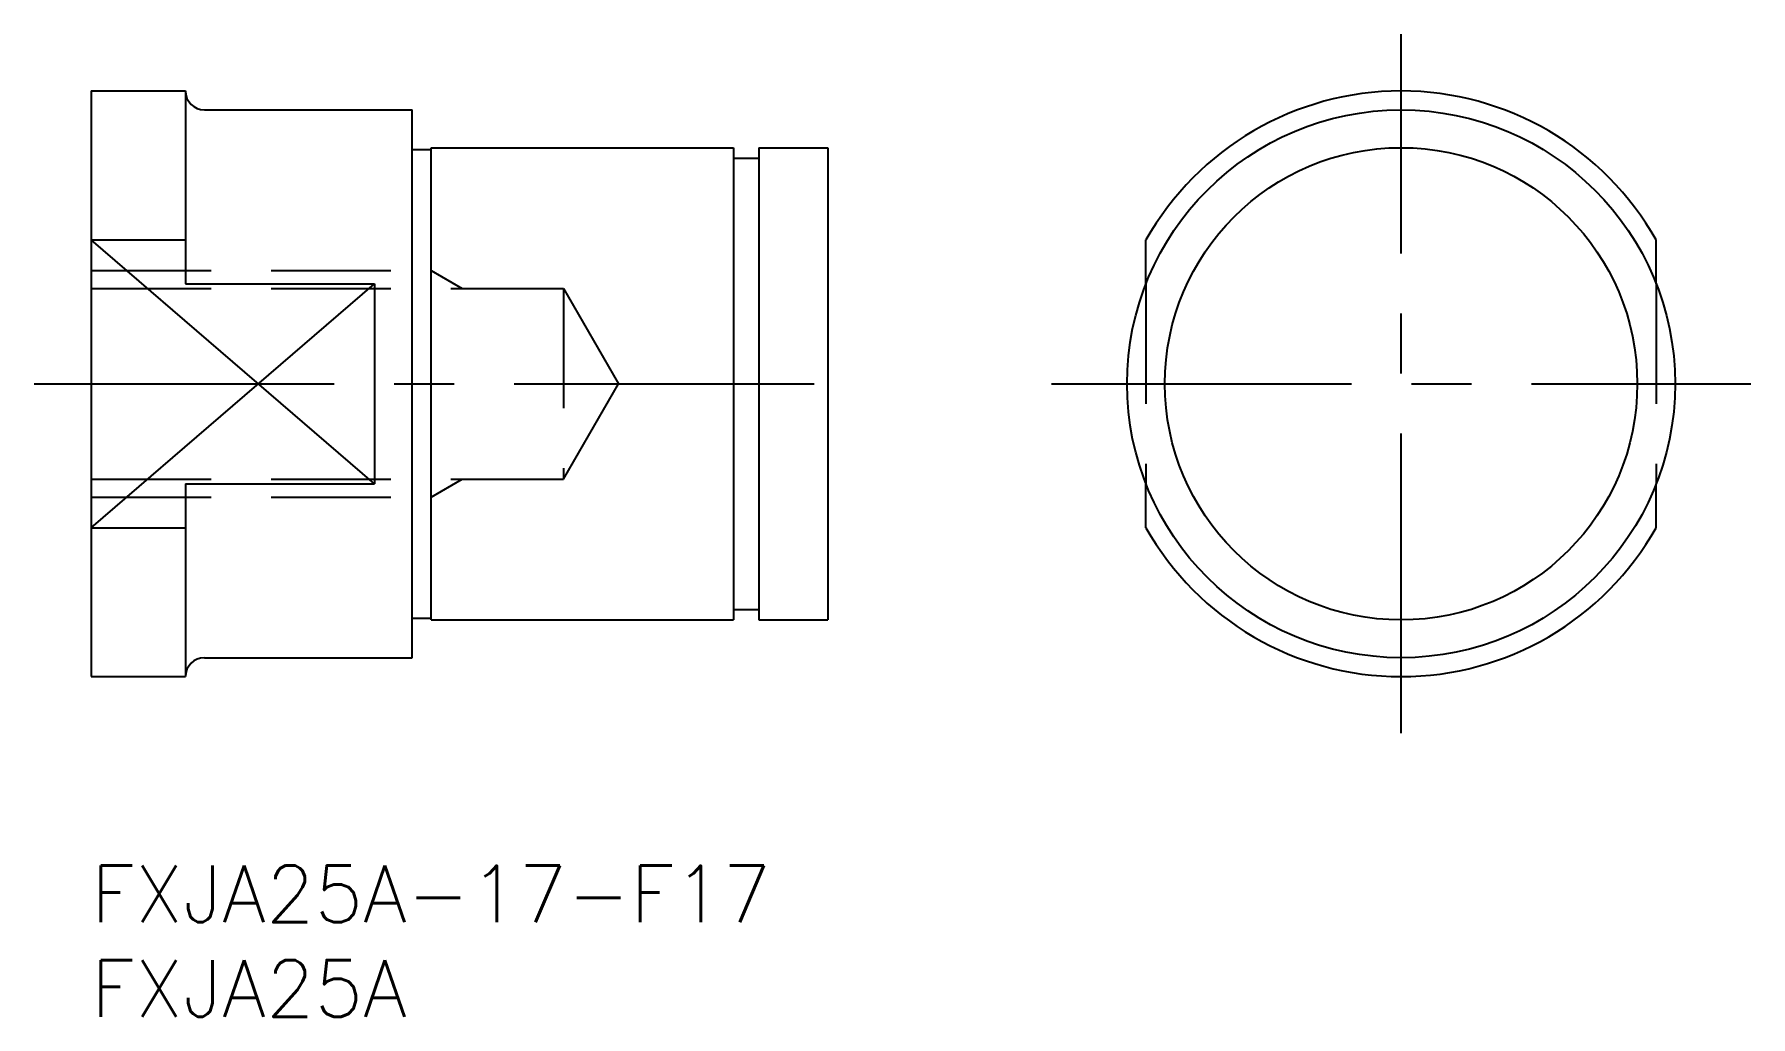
# Model space of a CAD drawing. Extents: x -3 to 87.8, y -8 to 44.
import ezdxf

# ---------------------------------------------------------------- set-up
doc = ezdxf.new("R2010")
doc.units = 0
doc.header["$LTSCALE"] = 0.5
doc.linetypes.add('CENTER', pattern=[50.8, 31.75, -6.35, 6.35, -6.35])
doc.linetypes.add('DASHED', pattern=[19.05, 12.7, -6.35])
for name, color, linetype in [('MSM_CENTER', 1, 'CENTER'), ('MSM_CONTINUOUS', 7, 'CONTINUOUS'), ('MSM_DASHED', 4, 'DASHED'), ('MSM_NARROW', 5, 'CONTINUOUS'), ('MSM_PART_NUMBER', 7, 'CONTINUOUS')]:
    doc.layers.add(name, color=color, linetype=linetype)
doc.styles.get("Standard").update_dxf_attribs({"font": 'txt.shx', "height": 3, "bigfont": 'bigfont.shx'})

# ---------------------------------------------------------------- blocks, each defined once
blk = doc.blocks.new('*U7')
at = {"layer": 'MSM_PART_NUMBER'}
blk.add_text('FXJA25A-17-F17', height=3, dxfattribs=at).set_placement((0, -3))
blk = doc.blocks.new('*U8')
at = {"layer": 'MSM_PART_NUMBER'}
blk.add_text('FXJA25A', height=3, dxfattribs=at).set_placement((0, -8))

msp = doc.modelspace()

# ---------------------------------------------------------------- linework, layer by layer
at = {"layer": 'MSM_CENTER'}
for p, q in [((69.33, 7), (69.33, 44)), ((-3, 25.5), (41.102, 25.5)), ((50.83, 25.5), (87.83, 25.5))]:
    msp.add_line(p, q, dxfattribs=at)
at = {"layer": 'MSM_CONTINUOUS'}
for p, q in [((0, 41), (0, 10)), ((0, 41), (5, 41)), ((5, 41), (5, 30.792)), ((6, 40), (17, 40)), ((17, 11), (17, 40)), ((17, 37.9), (18, 37.9)), ((18, 38), (34, 38)), ((18, 13), (18, 38)), ((34, 38), (34, 13)), ((34, 37.45), (35.35, 37.45)), ((35.35, 38), (39, 38)), ((35.35, 38), (35.35, 13)), ((39, 38), (39, 13)), ((0, 33.116), (5, 33.116)), ((55.83, 30.792), (55.83, 33.116)), ((82.83, 30.792), (82.83, 33.116)), ((5, 30.792), (15, 30.792)), ((15, 30.792), (15, 20.208)), ((5, 20.208), (15, 20.208)), ((5, 20.208), (5, 10)), ((55.83, 17.884), (55.83, 20.208)), ((82.83, 17.884), (82.83, 20.208)), ((0, 17.884), (5, 17.884)), ((17, 13.1), (18, 13.1)), ((18, 13), (34, 13)), ((34, 13.55), (35.35, 13.55)), ((35.35, 13), (39, 13)), ((6, 11), (17, 11)), ((0, 10), (5, 10))]:
    msp.add_line(p, q, dxfattribs=at)
for radius in [14.5, 12.5]:
    msp.add_circle((69.33, 25.5), radius, dxfattribs=at)
for centre, radius, start, end in [((6, 41), 1, 180, 270), ((69.33, 25.5), 15.5, 29.42871, 150.57129), ((69.33, 25.5), 15.5, 209.42871, 330.57129), ((6, 10), 1, 90, 180)]:
    msp.add_arc(centre, radius, start, end, dxfattribs=at)
at = {"layer": 'MSM_DASHED'}
for p, q in [((0, 31.5), (18, 31.5)), ((18, 31.5), (19.64, 30.553)), ((0, 30.553), (25, 30.553)), ((25, 30.553), (27.917, 25.5)), ((25, 30.553), (25, 20.447)), ((55.83, 30.792), (55.83, 20.208)), ((82.83, 30.792), (82.83, 20.208)), ((25, 20.447), (27.917, 25.5)), ((0, 20.447), (25, 20.447)), ((18, 19.5), (19.64, 20.447)), ((0, 19.5), (18, 19.5))]:
    msp.add_line(p, q, dxfattribs=at)
at = {"layer": 'MSM_NARROW'}
for p, q in [((15, 20.208), (0, 33.116)), ((0, 17.884), (15, 30.792))]:
    msp.add_line(p, q, dxfattribs=at)

# ---------------------------------------------------------------- block references
at = {"layer": 'MSM_CONTINUOUS'}
for name in ['*U7', '*U8']:
    msp.add_blockref(name, (0, 0), dxfattribs=at)

doc.saveas('drawing.dxf')
